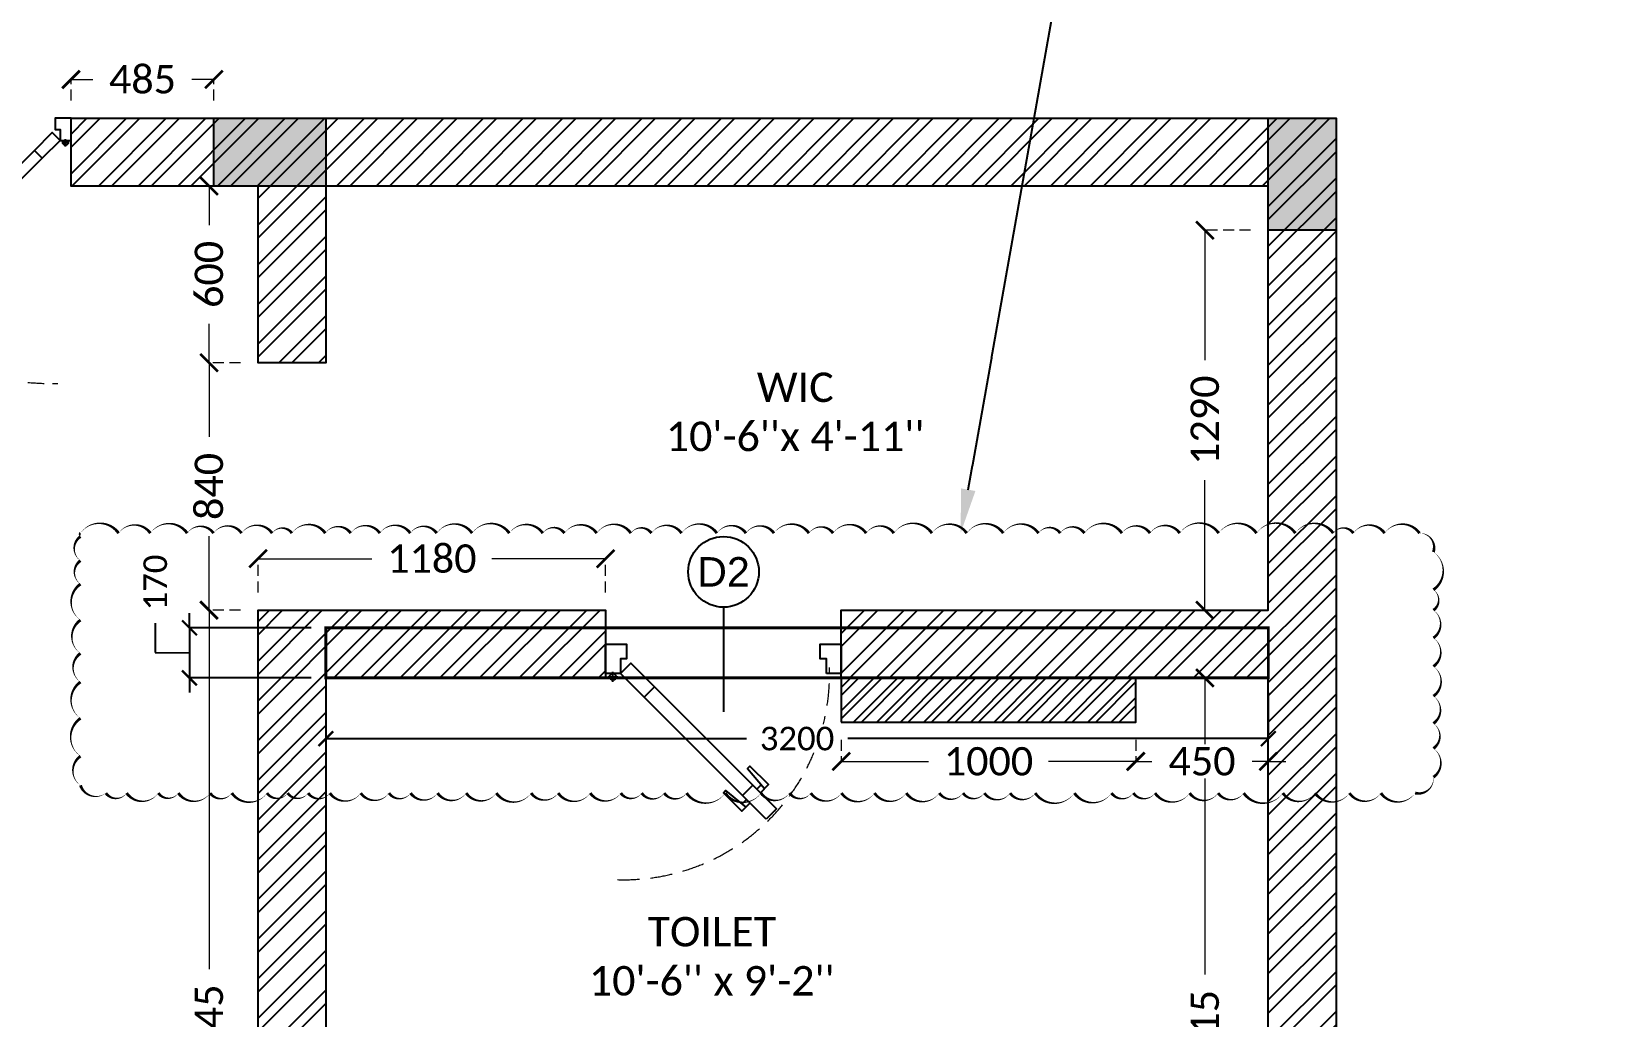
# Model space of a CAD drawing. Header units: millimetres. Extents: x -15000 to 115650, y -17045 to 28620.
# Drawn here: x 47660 to 52982, y 1691 to 5040 of the extents above; entities that cross this region are included whole.
import ezdxf
from ezdxf import colors
from ezdxf.entities.mleader import LeaderData, LeaderLine
from ezdxf.enums import TextEntityAlignment as Align
from ezdxf.math import Vec2, Vec3

# ---------------------------------------------------------------- set-up
doc = ezdxf.new("R2010")
doc.units = ezdxf.units.MM
doc.header["$LTSCALE"] = 150
doc.linetypes.add('3BHK-W(SB)$0$HIDDEN', pattern=[0.375, 0.25, -0.125])
doc.linetypes.add('DASHED', pattern=[0.75, 0.5, -0.25])
for name, color, linetype in [('ad-Column', 3, 'Continuous'), ('ad-Column Hatch', 125, 'Continuous'), ('ad-Door', 11, 'Continuous'), ('ad-Ledge Wall', 6, 'Continuous'), ('ad-Revision', 4, 'Continuous'), ('ad-Text main', 7, 'Continuous'), ('ad-Text Main_Door&window Label', 7, 'Continuous'), ('ad-Wall', 240, 'Continuous'), ('ad-Wall hatch', 8, 'Continuous')]:
    doc.layers.add(name, color=color, linetype=linetype)
doc.layers.add('ad-Dimension', color=5, linetype='Continuous', lineweight=0, true_color=0x0000ff)
doc.styles.add('New Text Style', font='arial.ttf', dxfattribs={"height": 100})
doc.styles.get("Standard").update_dxf_attribs({"font": 'calibril.ttf'})
doc.dimstyles.new('A-75-DIM-INT (Framing)', dxfattribs={"dimscale": 100, "dimtxt": 0.8, "dimasz": 0.5, "dimexe": 0, "dimexo": 0.5, "dimgap": 0.5, "dimtad": 0, "dimdec": 0, "dimdsep": 46, "dimtxsty": 'Standard', "dimblk": 'ARCHTICK', "dimcen": 0.025, "dimclrd": 256, "dimclre": 256, "dimclrt": 256, "dimazin": 2, "dimtfac": 1, "dimtdec": 0, "dimtmove": 1, "dimatfit": 0, "dimldrblk": 'ARCHTICK', "dimfxl": 1, "dimtfill": 1, "dimtolj": 1, "dimtzin": 0, "dimarcsym": 0})

# ---------------------------------------------------------------- blocks, each defined once
blk = doc.blocks.new('_ArchTick')
at = {"color": 0, "linetype": 'ByBlock', "const_width": 0.15}
blk.add_lwpolyline([(-0.5, -0.5), (0.5, 0.5)], dxfattribs=at)
blk = doc.blocks.new('*D17')
at = {"layer": 'ad-Dimension', "linetype": '3BHK-W(SB)$0$HIDDEN', "lineweight": -2}
for p, q in [((8250, -9255), (8094.8, -9255)), ((8250, -10545), (8094.8, -10545))]:
    blk.add_line(p, q, dxfattribs=at)
at = {"layer": 'ad-Dimension', "lineweight": -2}
for p, q in [((8094.8, -9255), (8094.8, -9696.6)), ((8094.8, -10545), (8094.8, -10103.4))]:
    blk.add_line(p, q, dxfattribs=at)
at = {"layer": 'Defpoints', "color": 0}
for p in [(8310, -9255), (8094.8, -10545), (8310, -10545)]:
    blk.add_point(p, dxfattribs=at)
at = {"layer": 'ad-Dimension', "lineweight": -2, "xscale": 60, "yscale": 60, "zscale": 60}
for p, rotation in [((8094.8, -9255), 90), ((8094.8, -10545), 270)]:
    blk.add_blockref('_ArchTick', p, dxfattribs=dict(at, rotation=rotation))
at = {"layer": 'ad-Dimension', "insert": (8094.8, -9900), "char_height": 96, "attachment_point": 5, "rotation": 90, "bg_fill": 3, "box_fill_scale": 1.1, "bg_fill_color": 257, "bg_fill_transparency": 0}
blk.add_mtext('\\A1;1290', dxfattribs=at)
blk = doc.blocks.new('*D18')
at = {"layer": 'ad-Dimension', "linetype": '3BHK-W(SB)$0$HIDDEN', "lineweight": -2}
for p, q in [((8250, -10775), (8094.8, -10775)), ((8250, -13390), (8094.8, -13390))]:
    blk.add_line(p, q, dxfattribs=at)
at = {"layer": 'ad-Dimension', "lineweight": -2}
for p, q in [((8094.8, -10775), (8094.8, -11782.6)), ((8094.8, -13390), (8094.8, -12189.7))]:
    blk.add_line(p, q, dxfattribs=at)
at = {"layer": 'Defpoints', "color": 0}
for p in [(8310, -10775), (8094.8, -13390), (8310, -13390)]:
    blk.add_point(p, dxfattribs=at)
at = {"layer": 'ad-Dimension', "lineweight": -2, "xscale": 60, "yscale": 60, "zscale": 60}
for p, rotation in [((8094.8, -10775), 90), ((8094.8, -13390), 270)]:
    blk.add_blockref('_ArchTick', p, dxfattribs=dict(at, rotation=rotation))
at = {"layer": 'ad-Dimension', "insert": (8094.8, -11986.2), "char_height": 96, "attachment_point": 5, "rotation": 90, "bg_fill": 3, "box_fill_scale": 1.1, "bg_fill_color": 257, "bg_fill_transparency": 0}
blk.add_mtext('\\A1;2615', dxfattribs=at)
blk = doc.blocks.new('*D19')
at = {"layer": 'ad-Dimension', "linetype": '3BHK-W(SB)$0$HIDDEN', "lineweight": -2}
for p, q in [((4880, -10485), (4880, -10370.3)), ((6060, -10485), (6060, -10370.3))]:
    blk.add_line(p, q, dxfattribs=at)
at = {"layer": 'ad-Dimension', "lineweight": -2}
for p, q in [((4880, -10370.3), (5266.6, -10370.3)), ((6060, -10370.3), (5673.4, -10370.3))]:
    blk.add_line(p, q, dxfattribs=at)
at = {"layer": 'Defpoints', "color": 0}
for p in [(6060, -10370.3), (4880, -10545), (6060, -10545)]:
    blk.add_point(p, dxfattribs=at)
at = {"layer": 'ad-Dimension', "lineweight": -2, "xscale": 60, "yscale": 60, "zscale": 60, "rotation": 180}
blk.add_blockref('_ArchTick', (4880, -10370.3), dxfattribs=at)
at = {"layer": 'ad-Dimension', "lineweight": -2, "xscale": 60, "yscale": 60, "zscale": 60}
blk.add_blockref('_ArchTick', (6060, -10370.3), dxfattribs=at)
at = {"layer": 'ad-Dimension', "insert": (5470, -10370.3), "char_height": 96, "attachment_point": 5, "bg_fill": 3, "box_fill_scale": 1.1, "bg_fill_color": 257, "bg_fill_transparency": 0}
blk.add_mtext('\\A1;1180', dxfattribs=at)
blk = doc.blocks.new('*D47')
at = {"layer": 'ad-Dimension', "linetype": '3BHK-W(SB)$0$HIDDEN', "lineweight": -2}
for p, q in [((4820, -10545), (4713.4, -10545)), ((4820, -13390), (4713.4, -13390))]:
    blk.add_line(p, q, dxfattribs=at)
at = {"layer": 'ad-Dimension', "lineweight": -2}
for p, q in [((4713.4, -10545), (4713.4, -11763.9)), ((4713.4, -13390), (4713.4, -12171.1))]:
    blk.add_line(p, q, dxfattribs=at)
at = {"layer": 'Defpoints', "color": 0}
for p in [(4880, -10545), (4713.4, -13390), (4880, -13390)]:
    blk.add_point(p, dxfattribs=at)
at = {"layer": 'ad-Dimension', "lineweight": -2, "xscale": 60, "yscale": 60, "zscale": 60}
for p, rotation in [((4713.4, -10545), 90), ((4713.4, -13390), 270)]:
    blk.add_blockref('_ArchTick', p, dxfattribs=dict(at, rotation=rotation))
at = {"layer": 'ad-Dimension', "insert": (4713.4, -11967.5), "char_height": 96, "attachment_point": 5, "rotation": 90, "bg_fill": 3, "box_fill_scale": 1.1, "bg_fill_color": 257, "bg_fill_transparency": 0}
blk.add_mtext('\\A1;2845', dxfattribs=at)
blk = doc.blocks.new('*D48')
at = {"layer": 'ad-Dimension', "linetype": '3BHK-W(SB)$0$HIDDEN', "lineweight": -2}
for p, q in [((6860, -10985), (6860, -11058.6)), ((7860, -10985), (7860, -11058.6))]:
    blk.add_line(p, q, dxfattribs=at)
at = {"layer": 'ad-Dimension', "lineweight": -2}
for p, q in [((6860, -11058.6), (7156.6, -11058.6)), ((7860, -11058.6), (7563.4, -11058.6))]:
    blk.add_line(p, q, dxfattribs=at)
at = {"layer": 'Defpoints', "color": 0}
for p in [(6860, -10925), (7860, -10925), (7860, -11058.6)]:
    blk.add_point(p, dxfattribs=at)
at = {"layer": 'ad-Dimension', "lineweight": -2, "xscale": 60, "yscale": 60, "zscale": 60, "rotation": 180}
blk.add_blockref('_ArchTick', (6860, -11058.6), dxfattribs=at)
at = {"layer": 'ad-Dimension', "lineweight": -2, "xscale": 60, "yscale": 60, "zscale": 60}
blk.add_blockref('_ArchTick', (7860, -11058.6), dxfattribs=at)
at = {"layer": 'ad-Dimension', "insert": (7360, -11058.6), "char_height": 96, "attachment_point": 5, "bg_fill": 3, "box_fill_scale": 1.1, "bg_fill_color": 257, "bg_fill_transparency": 0}
blk.add_mtext('\\A1;1000', dxfattribs=at)
blk = doc.blocks.new('*D50')
at = {"layer": 'ad-Dimension', "linetype": '3BHK-W(SB)$0$HIDDEN', "lineweight": -2}
for p, q in [((4245, -8815), (4245, -8743.1)), ((4730, -8815), (4730, -8743.1))]:
    blk.add_line(p, q, dxfattribs=at)
at = {"layer": 'ad-Dimension', "lineweight": -2}
for p, q in [((4245, -8743.1), (4319.5, -8743.1)), ((4730, -8743.1), (4655.5, -8743.1))]:
    blk.add_line(p, q, dxfattribs=at)
at = {"layer": 'Defpoints', "color": 0}
for p in [(4730, -8743.1), (4245, -8875), (4730, -8875)]:
    blk.add_point(p, dxfattribs=at)
at = {"layer": 'ad-Dimension', "lineweight": -2, "xscale": 60, "yscale": 60, "zscale": 60, "rotation": 180}
blk.add_blockref('_ArchTick', (4245, -8743.1), dxfattribs=at)
at = {"layer": 'ad-Dimension', "lineweight": -2, "xscale": 60, "yscale": 60, "zscale": 60}
blk.add_blockref('_ArchTick', (4730, -8743.1), dxfattribs=at)
at = {"layer": 'ad-Dimension', "insert": (4487.5, -8743.1), "char_height": 96, "attachment_point": 5, "bg_fill": 3, "box_fill_scale": 1.1, "bg_fill_color": 257, "bg_fill_transparency": 0}
blk.add_mtext('\\A1;485', dxfattribs=at)
blk = doc.blocks.new('*D52')
at = {"layer": 'ad-Dimension', "linetype": '3BHK-W(SB)$0$HIDDEN', "lineweight": -2}
for p, q in [((4820, -9105), (4713.4, -9105)), ((4820, -9705), (4713.4, -9705))]:
    blk.add_line(p, q, dxfattribs=at)
at = {"layer": 'ad-Dimension', "lineweight": -2}
for p, q in [((4713.4, -9105), (4713.4, -9237.3)), ((4713.4, -9705), (4713.4, -9572.7))]:
    blk.add_line(p, q, dxfattribs=at)
at = {"layer": 'Defpoints', "color": 0}
for p in [(4880, -9105), (4713.4, -9705), (4880, -9705)]:
    blk.add_point(p, dxfattribs=at)
at = {"layer": 'ad-Dimension', "lineweight": -2, "xscale": 60, "yscale": 60, "zscale": 60}
for p, rotation in [((4713.4, -9105), 90), ((4713.4, -9705), 270)]:
    blk.add_blockref('_ArchTick', p, dxfattribs=dict(at, rotation=rotation))
at = {"layer": 'ad-Dimension', "insert": (4713.4, -9405), "char_height": 96, "attachment_point": 5, "rotation": 90, "bg_fill": 3, "box_fill_scale": 1.1, "bg_fill_color": 257, "bg_fill_transparency": 0}
blk.add_mtext('\\A1;600', dxfattribs=at)
blk = doc.blocks.new('*D53')
at = {"layer": 'ad-Dimension', "linetype": '3BHK-W(SB)$0$HIDDEN', "lineweight": -2}
for p, q in [((4820, -9705), (4713.4, -9705)), ((4820, -10545), (4713.4, -10545))]:
    blk.add_line(p, q, dxfattribs=at)
at = {"layer": 'ad-Dimension', "lineweight": -2}
for p, q in [((4713.4, -9705), (4713.4, -9956.4)), ((4713.4, -10545), (4713.4, -10293.6))]:
    blk.add_line(p, q, dxfattribs=at)
at = {"layer": 'Defpoints', "color": 0}
for p in [(4880, -9705), (4713.4, -10545), (4880, -10545)]:
    blk.add_point(p, dxfattribs=at)
at = {"layer": 'ad-Dimension', "lineweight": -2, "xscale": 60, "yscale": 60, "zscale": 60}
for p, rotation in [((4713.4, -9705), 90), ((4713.4, -10545), 270)]:
    blk.add_blockref('_ArchTick', p, dxfattribs=dict(at, rotation=rotation))
at = {"layer": 'ad-Dimension', "insert": (4713.4, -10125), "char_height": 96, "attachment_point": 5, "rotation": 90, "bg_fill": 3, "box_fill_scale": 1.1, "bg_fill_color": 257, "bg_fill_transparency": 0}
blk.add_mtext('\\A1;840', dxfattribs=at)
blk = doc.blocks.new('*D72')
at = {"layer": 'ad-Dimension', "linetype": '3BHK-W(SB)$0$HIDDEN', "lineweight": -2}
for p, q in [((7860, -10985), (7860, -11058.6)), ((8310, -10985), (8310, -11058.6))]:
    blk.add_line(p, q, dxfattribs=at)
at = {"layer": 'ad-Dimension', "lineweight": -2}
for p, q in [((7860, -11058.6), (7800, -11058.6)), ((7860, -11058.6), (7914.9, -11058.6)), ((8310, -11058.6), (8255.1, -11058.6)), ((8310, -11058.6), (8370, -11058.6))]:
    blk.add_line(p, q, dxfattribs=at)
at = {"layer": 'Defpoints', "color": 0}
for p in [(7860, -10925), (8310, -10925), (8310, -11058.6)]:
    blk.add_point(p, dxfattribs=at)
at = {"layer": 'ad-Dimension', "lineweight": -2, "xscale": 60, "yscale": 60, "zscale": 60}
blk.add_blockref('_ArchTick', (7860, -11058.6), dxfattribs=at)
at = {"layer": 'ad-Dimension', "lineweight": -2, "xscale": 60, "yscale": 60, "zscale": 60, "rotation": 180}
blk.add_blockref('_ArchTick', (8310, -11058.6), dxfattribs=at)
at = {"layer": 'ad-Dimension', "insert": (8085, -11058.6), "char_height": 96, "attachment_point": 5, "bg_fill": 3, "box_fill_scale": 1.1, "bg_fill_color": 257, "bg_fill_transparency": 0}
blk.add_mtext('\\A1;450', dxfattribs=at)
blk = doc.blocks.new('*D11')
at = {"layer": 'ad-Revision', "lineweight": -2}
for p, q in [((4531.1, -10588.8), (4531.1, -10688.8)), ((4647, -10605), (4647, -10555)), ((5060, -10605), (4647, -10605)), ((4647, -10605), (4647, -10775)), ((4531.1, -10688.8), (4647, -10690)), ((5060, -10775), (4647, -10775)), ((4647, -10775), (4647, -10825))]:
    blk.add_line(p, q, dxfattribs=at)
at = {"layer": 'Defpoints', "color": 0}
for p in [(5110, -10605), (4647, -10775), (5110, -10775)]:
    blk.add_point(p, dxfattribs=at)
at = {"layer": 'ad-Revision', "lineweight": -2, "xscale": 50, "yscale": 50, "zscale": 50}
for p, rotation in [((4647, -10605), 270), ((4647, -10775), 90)]:
    blk.add_blockref('_ArchTick', p, dxfattribs=dict(at, rotation=rotation))
at = {"layer": 'ad-Revision', "insert": (4531.1, -10451.2), "char_height": 80, "attachment_point": 5, "rotation": 90, "bg_fill": 3, "box_fill_scale": 1.1, "bg_fill_color": 257, "bg_fill_transparency": 0}
blk.add_mtext('\\A1;170', dxfattribs=at)
blk = doc.blocks.new('*D12')
at = {"layer": 'ad-Revision', "lineweight": -2}
for p, q in [((5110, -10825), (5110, -10981.3)), ((8310.1, -10825), (8310.1, -10981.3)), ((5110, -10981.3), (6538.2, -10981.3)), ((8310.1, -10981.3), (6881.9, -10981.3))]:
    blk.add_line(p, q, dxfattribs=at)
at = {"layer": 'Defpoints', "color": 0}
for p in [(5110, -10775), (8310.1, -10775), (8310.1, -10981.3)]:
    blk.add_point(p, dxfattribs=at)
at = {"layer": 'ad-Revision', "lineweight": -2, "xscale": 50, "yscale": 50, "zscale": 50, "rotation": 180}
blk.add_blockref('_ArchTick', (5110, -10981.3), dxfattribs=at)
at = {"layer": 'ad-Revision', "lineweight": -2, "xscale": 50, "yscale": 50, "zscale": 50}
blk.add_blockref('_ArchTick', (8310.1, -10981.3), dxfattribs=at)
at = {"layer": 'ad-Revision', "insert": (6710, -10981.3), "char_height": 80, "attachment_point": 5, "bg_fill": 3, "box_fill_scale": 1.1, "bg_fill_color": 257, "bg_fill_transparency": 0}
blk.add_mtext('\\A1;3200', dxfattribs=at)
blk = doc.blocks.new('*U164')
for p, q in [((25, -127.8), (25, -94.4)), ((8.3, -111.1), (41.7, -111.1)), ((528.5, -478), (513.6, -492.9)), ((463.3, -543.1), (478.2, -528.2))]:
    blk.add_line(p, q)
for points in [[(50, -100), (0, -100), (0, 0), (71.4, 0), (71.4, -35.7), (71.4, -50), (50, -50)], [(750, -100), (750, -50), (728.6, -50), (728.6, -35.7), (728.6, 0), (800, 0), (800, -100)], [(50, -100), (130.8, -180.8), (166.2, -145.5), (85.4, -64.6)], [(130.8, -180.8), (464.2, -514.2), (499.5, -478.8), (166.2, -145.5)], [(545, -595), (464.2, -514.2), (499.5, -478.8), (580.3, -559.6)]]:
    blk.add_lwpolyline(points, close=True)
for points in [[(525.4, -504.7), (552.8, -477.2), (490, -414.3), (482.2, -422.2), (539.2, -490.8)], [(490, -540), (462.5, -567.5), (399.7, -504.7), (407.6, -496.8), (476.2, -553.8)]]:
    blk.add_lwpolyline(points)
blk.add_circle((25, -111.1), 11.1)
at = {"color": 8, "linetype": 'DASHED', "lineweight": 0}
blk.add_arc((62.1, -102.1), 698.3, 268.1881, 1.8119, dxfattribs=at)
at = {"layer": 'ad-Text Main_Door&window Label'}
blk.add_line((400, 125), (400, -230), dxfattribs=at)
blk.add_circle((400.3, 245), 120, dxfattribs=at)
at = {"layer": 'ad-Text Main_Door&window Label', "style": 'New Text Style'}
blk.add_attdef('D1', text='', height=100, dxfattribs=at).set_placement((400.3, 245), align=Align.MIDDLE_CENTER)
blk = doc.blocks.new('*U161')
for p, q in [((-8.3, -111.1), (-41.7, -111.1)), ((-25, -127.8), (-25, -94.4)), ((-811.3, -760.8), (-796.4, -775.7)), ((-746.2, -826), (-761.1, -811.1))]:
    blk.add_line(p, q)
for points in [[(-1150, -100), (-1150, -50), (-1128.6, -50), (-1128.6, -35.7), (-1128.6, 0), (-1200, 0), (-1200, -100)], [(-50, -100), (0, -100), (0, 0), (-71.4, 0), (-71.4, -35.7), (-71.4, -50), (-50, -50)], [(-50, -100), (-130.8, -180.8), (-166.2, -145.5), (-85.4, -64.6)], [(-130.8, -180.8), (-747, -797), (-782.4, -761.6), (-166.2, -145.5)], [(-827.8, -877.8), (-747, -797), (-782.4, -761.6), (-863.2, -842.5)]]:
    blk.add_lwpolyline(points, close=True)
for points in [[(-808.2, -787.5), (-835.7, -760), (-772.9, -697.2), (-765, -705), (-822, -773.7)], [(-772.8, -822.8), (-745.4, -850.3), (-682.5, -787.5), (-690.4, -779.7), (-759, -836.7)]]:
    blk.add_lwpolyline(points)
blk.add_circle((-25, -111.1), 11.1)
at = {"color": 8, "linetype": 'DASHED', "lineweight": 0}
blk.add_arc((-93.1, -153.1), 1047.4, 178.18808, 271.81192, dxfattribs=at)
at = {"layer": 'ad-Text Main_Door&window Label'}
blk.add_line((-600, 125), (-600, -230), dxfattribs=at)
blk.add_circle((-600.3, 245), 120, dxfattribs=at)
at = {"layer": 'ad-Text Main_Door&window Label', "style": 'New Text Style'}
blk.add_attdef('D1', text='', height=100, dxfattribs=at).set_placement((-600.3, 245), align=Align.MIDDLE_CENTER)
blk = doc.blocks.new('walls')
at = {"layer": 'ad-Wall hatch', "transparency": 33554610}
h = blk.add_hatch(dxfattribs=at)
h.set_pattern_fill('ANSI32', color=256, scale=10)
h.set_pattern_definition([(45, (-1040635.14, 674820.02), (-67.351921, 67.351921), []), (45, (-1040590.24, 674820.02), (-67.351921, 67.351921), [])])
h.paths.add_polyline_path([(12120, 13620), (12120, 10220), (11890, 10220), (11890, 13390), (7240, 13390), (7240, 8645), (4245, 8645), (4245, 8875), (4330, 8875), (4330, 9475), (4560, 9475), (4560, 8875), (7010, 8875), (7010, 10385), (6360, 10385), (6360, 10615), (7010, 10615), (7010, 13390), (4560, 13390), (4560, 10615), (5560, 10615), (5560, 10385), (4330, 10385), (4330, 13390), (230, 13390), (230, 8875), (3345, 8875), (3345, 8645), (3060, 8645), (3060, 4745), (3345, 4745), (3345, 4515), (230, 4515), (230, 230), (4880, 230), (4880, 3075), (6060, 3075), (6060, 2845), (5110, 2845), (5110, 230), (8310, 230), (8310, 2845), (6860, 2845), (6860, 3075), (8310, 3075), (8310, 4515), (5110, 4515), (5110, 3915), (4880, 3915), (4880, 4515), (4245, 4515), (4245, 4745), (8540, 4745), (8540, 230), (9240, 230), (9240, 0), (0, 0), (0, 4745), (2830, 4745), (2830, 8645), (0, 8645), (0, 13620)])
at = {"layer": 'ad-Wall hatch'}
h = blk.add_hatch(dxfattribs=at)
h.set_pattern_fill('ANSI32', color=256, scale=150, angle=180)
h.set_pattern_definition([(45, (54228.004, -6177.24), (-39.774756, 39.774756), []), (45, (54254.52, -6177.24), (-39.774756, 39.774756), [])])
h.paths.add_polyline_path([(6860, 2695), (7860, 2695), (7860, 2845), (6860, 2845)])
at = {"layer": 'ad-Ledge Wall'}
blk.add_lwpolyline([(6860, 2695), (7860, 2695), (7860, 2845), (6860, 2845)], close=True, dxfattribs=at)
at = {"layer": 'ad-Wall'}
blk.add_lwpolyline([(230, 230), (4880, 230), (4880, 3075), (6060, 3075), (6060, 2845), (5110, 2845), (5110, 230), (8310, 230), (8310, 2845), (6860, 2845), (6860, 3075), (8310, 3075), (8310, 4515), (5110, 4515), (5110, 3915), (4880, 3915), (4880, 4515), (4245, 4515), (4245, 4745), (8540, 4745), (8540, 230), (9240, 230), (9240, 0), (0, 0)], dxfattribs=at)
at = {"layer": 'ad-Door', "ltscale": 5, "xscale": 0.7499999997027537, "yscale": 0.7499999997027537, "zscale": 0.7499999997027537}
blk.add_blockref('*U161', (4245, 4745), dxfattribs=at).add_auto_attribs({'D1': 'D1'})
at = {"layer": 'ad-Door', "ltscale": 5, "rotation": 359.9999999999999}
blk.add_blockref('*U164', (6060, 2960), dxfattribs=at).add_auto_attribs({'D1': 'D2'})
blk = doc.blocks.new('Text')
at = {"layer": 'ad-Text main', "char_height": 100, "width": 1424.195, "attachment_point": 5, "bg_fill": 2}
for s, insert in [("WIC\\P10'-6''x 4'-11''", (6703.8, 3747.8)), ("KITCHEN\\P11'x 14'-10''", (10077.5, 2525.1)), ("TOILET\\P10'-6'' x 9'-2''", (6420.7, 1899.4))]:
    blk.add_mtext(s, dxfattribs=dict(at, insert=insert))
blk = doc.blocks.new('zw$6AA0')
at = {"layer": 'ad-Column Hatch', "transparency": 33554687}
h = blk.add_hatch(color=256, dxfattribs=at)
h.dxf.hatch_style = 1
h.paths.add_polyline_path([(0, -230), (380, -230), (380, 0), (0, 0)])
at = {"layer": 'ad-Column'}
blk.add_lwpolyline([(0, -230), (380, -230), (380, 0), (0, 0)], close=True, dxfattribs=at)
blk = doc.blocks.new('1625E_Columns P30')
at = {"layer": 'ad-Column', "xscale": -1}
for p, rotation in [((5110, 4745), 359.9999999999997), ((8310, 4745), 89.99999999999977)]:
    blk.add_blockref('zw$6AA0', p, dxfattribs=dict(at, rotation=rotation))
blk = doc.blocks.new('dim')
at = {"layer": 'ad-Dimension'}
for base, p1, p2, picture, middle in [((4730, -8743.1), (4245, -8875), (4730, -8875), '*D50', (4487.5, -8743.1)), ((6060, -10370.3), (4880, -10545), (6060, -10545), '*D19', (5470, -10370.3)), ((7860, -11058.6), (6860, -10925), (7860, -10925), '*D48', (7360, -11058.6))]:
    dim = blk.add_linear_dim(base=base, p1=p1, p2=p2, dimstyle='A-75-DIM-INT (Framing)', override={"dimscale": 120, "dimblk": 'ArchTick', "dimfxl": 10, "dimtfill": 1, "dimtfillclr": 0}, dxfattribs=at)
    dim.commit()
    dim.dimension.update_dxf_attribs({"geometry": picture, "text_midpoint": middle})
for base, p1, p2, picture, middle in [((4713.4, -9705), (4880, -9105), (4880, -9705), '*D52', (4713.4, -9405)), ((8094.8, -10545), (8310, -9255), (8310, -10545), '*D17', (8094.8, -9900))]:
    dim = blk.add_linear_dim(base=base, p1=p1, p2=p2, angle=90, dimstyle='A-75-DIM-INT (Framing)', override={"dimscale": 120, "dimblk": 'ArchTick', "dimfxl": 10, "dimtfill": 1, "dimtfillclr": 0}, dxfattribs=at)
    dim.commit()
    dim.dimension.update_dxf_attribs({"geometry": picture, "text_midpoint": middle})
dim = blk.add_linear_dim(base=(8094.8, -13390), p1=(8310, -10775), p2=(8310, -13390), angle=90, dimstyle='A-75-DIM-INT (Framing)', override={"dimscale": 120, "dimblk": 'ArchTick', "dimfxl": 10, "dimtfill": 1, "dimtfillclr": 0}, dxfattribs=at)
dim.commit()
dim.dimension.update_dxf_attribs({"geometry": '*D18', "text_midpoint": (8094.8, -11986.2), "dimtype": 128})
dim = blk.add_linear_dim(base=(4713.4, -10545), p1=(4880, -9705), p2=(4880, -10545), angle=90, dimstyle='A-75-DIM-INT (Framing)', override={"dimscale": 120, "dimblk": 'ArchTick', "dimfxl": 10, "dimtfill": 1, "dimtfillclr": 0}, dxfattribs=at)
dim.commit()
dim.dimension.update_dxf_attribs({"geometry": '*D53', "text_midpoint": (4713.4, -10125)})
dim = blk.add_linear_dim(base=(8310, -11058.6), p1=(7860, -10925), p2=(8310, -10925), dimstyle='A-75-DIM-INT (Framing)', override={"dimscale": 120, "dimblk": 'ArchTick', "dimfxl": 10, "dimtfill": 1, "dimtfillclr": 0}, dxfattribs=at)
dim.commit()
dim.dimension.update_dxf_attribs({"geometry": '*D72', "text_midpoint": (8085, -11058.6), "dimtype": 128})
dim = blk.add_linear_dim(base=(4713.4, -13390), p1=(4880, -10545), p2=(4880, -13390), angle=90, dimstyle='A-75-DIM-INT (Framing)', override={"dimscale": 120, "dimblk": 'ArchTick', "dimfxl": 10, "dimtfill": 1, "dimtfillclr": 0}, dxfattribs=at)
dim.commit()
dim.dimension.update_dxf_attribs({"geometry": '*D47', "text_midpoint": (4713.4, -11967.5)})
blk = doc.blocks.new('zw$D0D4')
at = {"layer": 'ad-Revision'}
blk.add_lwpolyline([(4277, -10283.7, 0, 10, -0.520567), (4406.5, -10283.7, 0, 10, -0.520567), (4514.3, -10283.7, 0, 10, -0.520567), (4639.3, -10283.7, 0, 10, -0.520567), (4728.8, -10283.7, 0, 10, -0.520567), (4824, -10283.7, 0, 10, -0.520567), (4927.7, -10283.7, 0, 10, -0.520567), (4994.9, -10283.7, 0, 10, -0.520567), (5108.3, -10283.7, 0, 10, -0.520567), (5194.6, -10283.7, 0, 10, -0.520567), (5293.5, -10283.7, 0, 10, -0.520567), (5396.8, -10283.7, 0, 10, -0.520567), (5486.6, -10283.7, 0, 10, -0.520567), (5606.7, -10283.7, 0, 10, -0.520567), (5733.1, -10283.7, 0, 10, -0.520567), (5846.8, -10283.7, 0, 10, -0.520567), (5920.2, -10283.7, 0, 10, -0.520567), (6029.8, -10283.7, 0, 10, -0.520567), (6145.8, -10283.7, 0, 10, -0.520567), (6215.5, -10283.7, 0, 10, -0.520567), (6317.7, -10283.7, 0, 10, -0.520567), (6437.8, -10283.7, 0, 10, -0.520567), (6536.6, -10283.7, 0, 10, -0.520567), (6631.7, -10283.7, 0, 10, -0.520567), (6750.4, -10283.7, 0, 10, -0.520567), (6832.3, -10283.7, 0, 10, -0.520567), (6944.6, -10283.7, 0, 10, -0.520567), (7038.6, -10283.7, 0, 10, -0.520567), (7168, -10283.7, 0, 10, -0.520567), (7286.2, -10283.7, 0, 10, -0.520567), (7410.1, -10283.7, 0, 10, -0.520567), (7529.7, -10283.7, 0, 10, -0.520567), (7603.4, -10283.7, 0, 10, -0.520567), (7685.7, -10283.7, 0, 10, -0.520567), (7813.1, -10283.7, 0, 10, -0.520567), (7908.4, -10283.7, 0, 10, -0.520567), (8009.4, -10283.7, 0, 10, -0.520567), (8141.7, -10283.7, 0, 10, -0.520567), (8270, -10283.7, 0, 10, -0.520567), (8402, -10283.7, 0, 10, -0.520567), (8530.4, -10283.7, 0, 10, -0.520567), (8598.9, -10283.7, 0, 10, -0.520567), (8704.9, -10283.7, 0, 10, -0.520567), (8823.3, -10283.7, 0, 10, -0.520567), (8870.6, -10347.3, 0, 10, -0.520567), (8870.6, -10475.8, 0, 10, -0.520567), (8870.6, -10545.2, 0, 10, -0.520567), (8870.6, -10639.4, 0, 10, -0.520567), (8870.6, -10736, 0, 10, -0.520567), (8870.6, -10837, 0, 10, -0.520567), (8870.6, -10929.6, 0, 10, -0.520567), (8870.6, -11014.5, 0, 10, -0.520567), (8870.6, -11112, 0, 10, -0.520567), (8808.5, -11166, 0, 10, -0.520567), (8692.2, -11166, 0, 10, -0.520567), (8585.3, -11166, 0, 10, -0.520567), (8468.7, -11166, 0, 10, -0.520567), (8359.2, -11166, 0, 10, -0.520567), (8226.4, -11166, 0, 10, -0.520567), (8139.5, -11166, 0, 10, -0.520567), (8042.9, -11166, 0, 10, -0.520567), (7925.3, -11166, 0, 10, -0.520567), (7851.7, -11166, 0, 10, -0.520567), (7777.6, -11166, 0, 10, -0.520567), (7651.6, -11166, 0, 10, -0.520567), (7518.4, -11166, 0, 10, -0.520567), (7433.3, -11166, 0, 10, -0.520567), (7346, -11166, 0, 10, -0.520567), (7273.5, -11166, 0, 10, -0.520567), (7192.8, -11166, 0, 10, -0.520567), (7080.8, -11166, 0, 10, -0.520567), (6972.8, -11166, 0, 10, -0.520567), (6860.7, -11166, 0, 10, -0.520567), (6756.5, -11166, 0, 10, -0.520567), (6684.3, -11166, 0, 10, -0.520567), (6587.5, -11166, 0, 10, -0.520567), (6466, -11166, 0, 10, -0.520567), (6334.7, -11166, 0, 10, -0.520567), (6258.8, -11166, 0, 10, -0.520567), (6182.4, -11166, 0, 10, -0.520567), (6111.5, -11166, 0, 10, -0.520567), (6007.8, -11166, 0, 10, -0.520567), (5898.8, -11166, 0, 10, -0.520567), (5807, -11166, 0, 10, -0.520567), (5688.9, -11166, 0, 10, -0.520567), (5586.5, -11166, 0, 10, -0.520567), (5489.3, -11166, 0, 10, -0.520567), (5397.7, -11166, 0, 10, -0.520567), (5324.3, -11166, 0, 10, -0.520567), (5228.5, -11166, 0, 10, -0.520567), (5123.6, -11166, 0, 10, -0.520567), (5049.9, -11166, 0, 10, -0.520567), (4980.2, -11166, 0, 10, -0.520567), (4910.2, -11166, 0, 10, -0.520567), (4790.7, -11166, 0, 10, -0.520567), (4717.1, -11166, 0, 10, -0.520567), (4609.2, -11166, 0, 10, -0.520567), (4541.3, -11166, 0, 10, -0.520567), (4433.6, -11166, 0, 10, -0.520567), (4363.2, -11166, 0, 10, -0.520567), (4277, -11139.8, 0, 10, -0.520567), (4277, -11040.8, 0, 10, -0.520567), (4277, -10912.1, 0, 10, -0.520567), (4277, -10788.9, 0, 10, -0.520567), (4277, -10691.8, 0, 10, -0.520567), (4277, -10578.8, 0, 10, -0.520567), (4277, -10456.4, 0, 10, -0.520567), (4277, -10376.9, 0, 10, -0.520567), (4277, -10294.9, 0, 10, -0.520567)], format="xyseb", close=True, dxfattribs=at)
at = {"layer": 'ad-Revision', "const_width": 10}
blk.add_lwpolyline([(5110, -10605), (8310.1, -10605), (8310.1, -10775), (5110, -10775)], close=True, dxfattribs=at)
at = {"layer": 'ad-Revision'}
ml = blk.add_multileader_mtext('Standard', dxfattribs=at)
ml.set_content('Kindly provide additional Plinth beam at the marked portion', color=256)
ml.set_leader_properties()
ml.build(insert=Vec2(0, 0))
ml.multileader.update_dxf_attribs({"arrow_head_size": 150})
ctx = ml.context
ctx.base_point, ctx.char_height, ctx.arrow_head_size, ctx.plane_origin = Vec3(8061, -7537.4), 150, 150, Vec3(6075.6, -11048.6)
notes = []
notes.append((ctx, [(0, (1, 1, 0), (7751.6, -7537.4), (1, 0), 309.4, [(0, [(7265.2, -10283.7)], 256, [])])]))
ctx.mtext.insert, ctx.mtext.width, ctx.mtext.flow_direction = Vec3(8063, -7441.3), 2931.853, 5
for ctx, leaders in notes:
    for number, flags, end, landing, length, lines in leaders:
        leader = LeaderData()
        leader.index, (leader.has_last_leader_line, leader.has_dogleg_vector, leader.attachment_direction) = number, flags
        leader.last_leader_point, leader.dogleg_vector, leader.dogleg_length = Vec3(end), Vec3(landing), length
        for number, points, colour, breaks in lines:
            line = LeaderLine()
            line.index, line.vertices, line.color, line.breaks = number, Vec3.list(points), colors.encode_raw_color(colour), breaks
            leader.lines.append(line)
        ctx.leaders.append(leader)
dim = blk.add_linear_dim(base=(4647, -10775), p1=(5110, -10605), p2=(5110, -10775), angle=90, dimstyle='A-75-DIM-INT (Framing)', dxfattribs=at)
dim.commit()
dim.dimension.update_dxf_attribs({"geometry": '*D11', "text_midpoint": (4531.1, -10538.8), "dimtype": 128})
dim = blk.add_linear_dim(base=(8310.1, -10981.3), p1=(5110, -10775), p2=(8310.1, -10775), dimstyle='A-75-DIM-INT (Framing)', dxfattribs=at)
dim.commit()
dim.dimension.update_dxf_attribs({"geometry": '*D12', "text_midpoint": (6710, -10981.3)})

msp = doc.modelspace()

# ---------------------------------------------------------------- block references
at = {"layer": 'ad-Dimension'}
msp.add_blockref('dim', (43550, 13620), dxfattribs=at)

# ---------------------------------------------------------------- next in the draw order: block references
at = {"layer": 'ad-Wall'}
msp.add_blockref('walls', (43550, 0), dxfattribs=at)

# ---------------------------------------------------------------- next in the draw order: block references
at = {"layer": 'ad-Text main'}
msp.add_blockref('Text', (43550, 0), dxfattribs=at)

# ---------------------------------------------------------------- next in the draw order: block references
msp.add_blockref('1625E_Columns P30', (43550, 0))

# ---------------------------------------------------------------- next in the draw order: block references
at = {"layer": 'ad-Revision'}
msp.add_blockref('zw$D0D4', (43550, 13620), dxfattribs=at)

doc.saveas('drawing.dxf')
